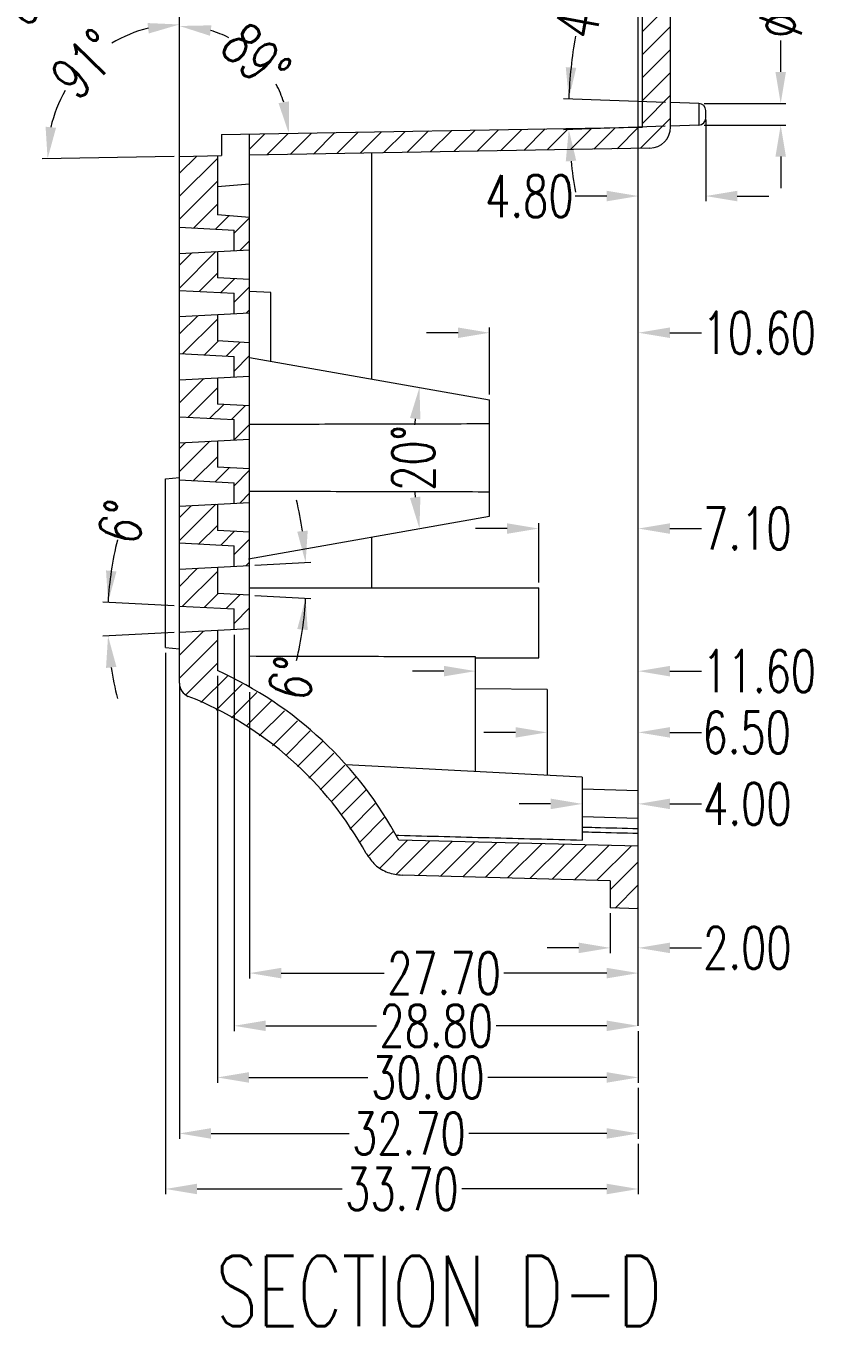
# Model space of a CAD drawing. Header units: millimetres. Extents: x 8061 to 9633, y -505 to -163.
# Drawn here: x 8121.3 to 8178.6, y -431.8 to -339.1 of the extents above; entities that cross this region are included whole.
import ezdxf
from ezdxf.enums import TextEntityAlignment as Align

# ---------------------------------------------------------------- set-up
doc = ezdxf.new("R2010")
doc.units = ezdxf.units.MM
doc.linetypes.add('CENTER', pattern=[0.6, 0.375, -0.075, 0.075, -0.075])
doc.layers.get('Defpoints').update_dxf_attribs({"linetype": 'CONTINUOUS'})
for name, color, linetype, lineweight in [('dim', 82, 'CONTINUOUS', 9), ('hatch', 56, 'CONTINUOUS', 9), ('part', 7, 'CONTINUOUS', 20)]:
    doc.layers.add(name, color=color, linetype=linetype, lineweight=lineweight)
doc.styles.get("Standard").update_dxf_attribs({"font": 'romans.shx', "width": 0.7})
doc.dimstyles.new('03', dxfattribs={"dimscale": 0.75, "dimtxt": 4, "dimasz": 3, "dimexe": 0.5, "dimexo": 0.5, "dimgap": 0.09, "dimtad": 0, "dimzin": 0, "dimdsep": 46, "dimtxsty": 'Standard', "dimcen": 0, "dimclrd": 256, "dimclre": 256, "dimclrt": 6, "dimazin": 2, "dimtp": 0.01, "dimtm": 0.01, "dimtfac": 1, "dimtofl": 0, "dimtmove": 0, "dimatfit": 0, "dimfxl": 1, "dimtolj": 1, "dimtzin": 0, "dimlwd": -1, "dimlwe": -1, "dimarcsym": 0})

# ---------------------------------------------------------------- blocks, each defined once
blk = doc.blocks.new('*D128')
at = {"layer": 'Defpoints', "color": 0}
for p in [(40930.418, -13011.936), (40925.618, -13017.766), (40925.618, -13017.766)]:
    blk.add_point(p, dxfattribs=at)
at = {"layer": 'dim'}
for p, q in [((40930.418, -13012.311), (40930.418, -13018.141)), ((40923.368, -13017.766), (40921.118, -13017.766)), ((40932.668, -13017.766), (40934.918, -13017.766))]:
    blk.add_line(p, q, dxfattribs=at)
for points in [[(40923.368, -13017.391), (40923.368, -13018.141), (40925.618, -13017.766)], [(40932.668, -13017.391), (40932.668, -13018.141), (40930.418, -13017.766)]]:
    blk.add_solid(points, dxfattribs=at)
at = {"layer": 'dim', "color": 6, "insert": (40917.851, -13017.766), "char_height": 3, "attachment_point": 5}
blk.add_mtext('\\A1;4.80', dxfattribs=at)
blk = doc.blocks.new('*D129')
at = {"layer": 'Defpoints', "color": 0}
for p in [(40927.918, -13011.099), (40929.936, -13011.169), (40920.645, -13012.3), (40927.916, -13012.774), (40929.936, -13012.703)]:
    blk.add_point(p, dxfattribs=at)
at = {"layer": 'dim'}
for p, q in [((40927.543, -13011.086), (40920.287, -13010.832)), ((40927.541, -13012.787), (40920.287, -13013.04))]:
    blk.add_line(p, q, dxfattribs=at)
for start, end in [(169.74305, 178), (169.74841, 173.87421), (186.12579, 190.25159)]:
    blk.add_arc((40951.895, -13011.936), 31.253, start, end, dxfattribs=at)
for points in [[(40921.195, -13008.628), (40920.447, -13008.575), (40920.661, -13010.845)], [(40920.447, -13015.298), (40921.195, -13015.245), (40920.661, -13013.027)]]:
    blk.add_solid(points, dxfattribs=at)
at = {"layer": 'dim', "color": 6, "insert": (40921.385, -13005.026), "char_height": 3, "attachment_point": 5, "rotation": 79.74305}
blk.add_mtext('\\A1;4°', dxfattribs=at)
blk = doc.blocks.new('*D130')
at = {"layer": 'Defpoints', "color": 0}
for p in [(40929.936, -13011.169), (40935.763, -13011.169), (40929.936, -13012.703)]:
    blk.add_point(p, dxfattribs=at)
at = {"layer": 'dim'}
for p, q in [((40935.763, -13008.919), (40935.763, -13006.669)), ((40930.311, -13011.169), (40936.138, -13011.169)), ((40930.311, -13012.703), (40936.138, -13012.703)), ((40935.763, -13014.953), (40935.763, -13017.203))]:
    blk.add_line(p, q, dxfattribs=at)
for points in [[(40935.388, -13008.919), (40936.138, -13008.919), (40935.763, -13011.169)], [(40935.388, -13014.953), (40936.138, -13014.953), (40935.763, -13012.703)]]:
    blk.add_solid(points, dxfattribs=at)
at = {"layer": 'dim', "color": 6, "insert": (40935.763, -13002.452), "char_height": 3, "attachment_point": 5, "rotation": 90}
blk.add_mtext('\\A1;%%c1.53', dxfattribs=at)
blk = doc.blocks.new('*D133')
at = {"layer": 'Defpoints', "color": 0}
for p in [(40892.918, -12931.374), (40888.171, -13006.823), (40926.444, -13014.351), (40897.918, -13014.849), (40892.918, -13052.498)]:
    blk.add_point(p, dxfattribs=at)
at = {"layer": 'dim'}
blk.add_line((40892.543, -13014.943), (40883.145, -13015.107), dxfattribs=at)
for start, end in [(103.74756, 120.91209), (150.08791, 167.25244)]:
    blk.add_arc((40892.918, -13014.936), 9.4, start, end, dxfattribs=at)
for points in [[(40890.64, -13005.433), (40890.729, -13006.178), (40892.918, -13005.536)], [(40884.123, -13012.9), (40883.377, -13012.824), (40883.52, -13015.1)]]:
    blk.add_solid(points, dxfattribs=at)
at = {"layer": 'dim', "color": 6, "insert": (40886.214, -13008.348), "char_height": 3, "attachment_point": 5, "rotation": 45.5}
blk.add_mtext('\\A1;91°', dxfattribs=at)
blk = doc.blocks.new('*D134')
at = {"layer": 'Defpoints', "color": 0}
for p in [(40892.918, -12931.374), (40899.622, -13009.461), (40925.918, -13012.86), (40895.918, -13013.384), (40892.918, -13052.498)]:
    blk.add_point(p, dxfattribs=at)
at = {"layer": 'dim'}
for start, end in [(63.18469, 73.40061), (17.59939, 27.81531)]:
    blk.add_arc((40892.918, -13013.436), 7.794, start, end, dxfattribs=at)
for points in [[(40895.091, -13006.339), (40895.199, -13005.596), (40892.918, -13005.643)], [(40900.717, -13011.019), (40899.977, -13011.14), (40900.711, -13013.3)]]:
    blk.add_solid(points, dxfattribs=at)
at = {"layer": 'dim', "color": 6, "insert": (40898.381, -13007.878), "char_height": 3, "attachment_point": 5, "rotation": 315.5}
blk.add_mtext('\\A1;89°', dxfattribs=at)
blk = doc.blocks.new('*D138')
at = {"layer": 'Defpoints', "color": 0}
for p in [(40897.918, -13052.761), (40925.618, -13073.153), (40925.618, -13073.153)]:
    blk.add_point(p, dxfattribs=at)
at = {"layer": 'dim'}
for p, q in [((40897.918, -13053.136), (40897.918, -13073.528)), ((40900.168, -13073.153), (40907.501, -13073.153)), ((40923.368, -13073.153), (40916.036, -13073.153))]:
    blk.add_line(p, q, dxfattribs=at)
for points in [[(40900.168, -13072.778), (40900.168, -13073.528), (40897.918, -13073.153)], [(40923.368, -13072.778), (40923.368, -13073.528), (40925.618, -13073.153)]]:
    blk.add_solid(points, dxfattribs=at)
at = {"layer": 'dim', "color": 6, "insert": (40911.768, -13073.153), "char_height": 3, "attachment_point": 5}
blk.add_mtext('\\A1;27.70', dxfattribs=at)
blk = doc.blocks.new('*D139')
at = {"layer": 'Defpoints', "color": 0}
for p in [(40923.618, -13068.513), (40925.618, -13071.356), (40925.618, -13071.356)]:
    blk.add_point(p, dxfattribs=at)
at = {"layer": 'dim'}
for p, q in [((40923.618, -13068.888), (40923.618, -13071.731)), ((40921.368, -13071.356), (40919.118, -13071.356)), ((40927.868, -13071.356), (40930.118, -13071.356))]:
    blk.add_line(p, q, dxfattribs=at)
for points in [[(40921.368, -13070.981), (40921.368, -13071.731), (40923.618, -13071.356)], [(40927.868, -13070.981), (40927.868, -13071.731), (40925.618, -13071.356)]]:
    blk.add_solid(points, dxfattribs=at)
at = {"layer": 'dim', "color": 6, "insert": (40933.386, -13071.356), "char_height": 3, "attachment_point": 5}
blk.add_mtext('\\A1;2.00', dxfattribs=at)
blk = doc.blocks.new('*D140')
at = {"layer": 'Defpoints', "color": 0}
for p in [(40896.818, -13048.655), (40925.618, -13076.911), (40925.618, -13076.911)]:
    blk.add_point(p, dxfattribs=at)
at = {"layer": 'dim'}
for p, q in [((40896.818, -13049.03), (40896.818, -13077.286)), ((40899.068, -13076.911), (40906.951, -13076.911)), ((40923.368, -13076.911), (40915.486, -13076.911))]:
    blk.add_line(p, q, dxfattribs=at)
for points in [[(40899.068, -13076.536), (40899.068, -13077.286), (40896.818, -13076.911)], [(40923.368, -13076.536), (40923.368, -13077.286), (40925.618, -13076.911)]]:
    blk.add_solid(points, dxfattribs=at)
at = {"layer": 'dim', "color": 6, "insert": (40911.218, -13076.911), "char_height": 3, "attachment_point": 5}
blk.add_mtext('\\A1;28.80', dxfattribs=at)
blk = doc.blocks.new('*D141')
at = {"layer": 'Defpoints', "color": 0}
for p in [(40895.618, -13051.59), (40925.618, -13076.911), (40925.618, -13080.591)]:
    blk.add_point(p, dxfattribs=at)
at = {"layer": 'dim'}
for p, q in [((40895.618, -13051.965), (40895.618, -13080.966)), ((40925.618, -13077.286), (40925.618, -13080.966)), ((40897.868, -13080.591), (40906.351, -13080.591)), ((40923.368, -13080.591), (40914.886, -13080.591))]:
    blk.add_line(p, q, dxfattribs=at)
for points in [[(40897.868, -13080.216), (40897.868, -13080.966), (40895.618, -13080.591)], [(40923.368, -13080.216), (40923.368, -13080.966), (40925.618, -13080.591)]]:
    blk.add_solid(points, dxfattribs=at)
at = {"layer": 'dim', "color": 6, "insert": (40910.618, -13080.591), "char_height": 3, "attachment_point": 5}
blk.add_mtext('\\A1;30.00', dxfattribs=at)
blk = doc.blocks.new('*D142')
at = {"layer": 'Defpoints', "color": 0}
for p in [(40892.918, -13052.127), (40925.618, -13080.966), (40925.618, -13084.583)]:
    blk.add_point(p, dxfattribs=at)
at = {"layer": 'dim'}
for p, q in [((40892.918, -13052.502), (40892.918, -13084.958)), ((40925.618, -13081.341), (40925.618, -13084.958)), ((40895.168, -13084.583), (40905.001, -13084.583)), ((40923.368, -13084.583), (40913.536, -13084.583))]:
    blk.add_line(p, q, dxfattribs=at)
for points in [[(40895.168, -13084.208), (40895.168, -13084.958), (40892.918, -13084.583)], [(40923.368, -13084.208), (40923.368, -13084.958), (40925.618, -13084.583)]]:
    blk.add_solid(points, dxfattribs=at)
at = {"layer": 'dim', "color": 6, "insert": (40909.268, -13084.583), "char_height": 3, "attachment_point": 5}
blk.add_mtext('\\A1;32.70', dxfattribs=at)
blk = doc.blocks.new('*D143')
at = {"layer": 'Defpoints', "color": 0}
for p in [(40891.918, -13049.949), (40925.618, -13084.958), (40925.618, -13088.542)]:
    blk.add_point(p, dxfattribs=at)
at = {"layer": 'dim'}
for p, q in [((40891.918, -13050.324), (40891.918, -13088.917)), ((40925.618, -13085.333), (40925.618, -13088.917)), ((40894.168, -13088.542), (40904.501, -13088.542)), ((40923.368, -13088.542), (40913.036, -13088.542))]:
    blk.add_line(p, q, dxfattribs=at)
for points in [[(40894.168, -13088.167), (40894.168, -13088.917), (40891.918, -13088.542)], [(40923.368, -13088.167), (40923.368, -13088.917), (40925.618, -13088.542)]]:
    blk.add_solid(points, dxfattribs=at)
at = {"layer": 'dim', "color": 6, "insert": (40908.768, -13088.542), "char_height": 3, "attachment_point": 5}
blk.add_mtext('\\A1;33.70', dxfattribs=at)
blk = doc.blocks.new('*D144')
at = {"layer": 'Defpoints', "color": 0}
for p in [(40892.918, -13046.993), (40896.818, -13047.197), (40887.8, -13048.327), (40892.918, -13048.86), (40897.918, -13048.598)]:
    blk.add_point(p, dxfattribs=at)
at = {"layer": 'dim'}
for p, q in [((40892.544, -13046.973), (40887.454, -13046.706)), ((40892.544, -13048.879), (40887.454, -13049.146))]:
    blk.add_line(p, q, dxfattribs=at)
for start, end in [(165.739, 177), (165.7526, 171.3763), (188.6237, 194.2474)]:
    blk.add_arc((40910.729, -13047.926), 22.933, start, end, dxfattribs=at)
for points in [[(40888.429, -13044.526), (40887.683, -13044.45), (40887.828, -13046.726)], [(40887.683, -13051.403), (40888.429, -13051.327), (40887.828, -13049.127)]]:
    blk.add_solid(points, dxfattribs=at)
at = {"layer": 'dim', "color": 6, "insert": (40888.828, -13041), "char_height": 3, "attachment_point": 5, "rotation": 75.739}
blk.add_mtext('\\A1;6°', dxfattribs=at)
blk = doc.blocks.new('*D145')
at = {"layer": 'Defpoints', "color": 0}
for p in [(40892.918, -13044.36), (40897.918, -13044.098), (40901.937, -13044.734), (40895.618, -13046.096), (40897.918, -13046.217)]:
    blk.add_point(p, dxfattribs=at)
at = {"layer": 'dim'}
for p, q in [((40898.293, -13044.078), (40902.282, -13043.869)), ((40898.293, -13046.236), (40902.282, -13046.445))]:
    blk.add_line(p, q, dxfattribs=at)
for start, end in [(8.32087, 13.64174), (346.34675, 357), (346.35826, 351.67913)]:
    blk.add_arc((40877.703, -13045.157), 24.237, start, end, dxfattribs=at)
for points in [[(40902.058, -13041.613), (40901.312, -13041.687), (40901.907, -13043.889)], [(40901.312, -13048.628), (40902.058, -13048.702), (40901.907, -13046.426)]]:
    blk.add_solid(points, dxfattribs=at)
at = {"layer": 'dim', "color": 6, "insert": (40900.944, -13052.158), "char_height": 3, "attachment_point": 5, "rotation": 76.34675}
blk.add_mtext('\\A1;6°', dxfattribs=at)
blk = doc.blocks.new('*D146')
at = {"layer": 'Defpoints', "color": 0}
for p in [(40897.918, -13029.274), (40915.018, -13032.289), (40909.63, -13034.752), (40915.018, -13040.584), (40897.833, -13043.614)]:
    blk.add_point(p, dxfattribs=at)
at = {"layer": 'dim'}
for start, end in [(174.45291, 175.3105), (184.6895, 185.54709)]:
    blk.add_arc((40938.539, -13036.436), 28.958, start, end, dxfattribs=at)
for points in [[(40909.345, -13033.586), (40910.088, -13033.688), (40910.021, -13031.408)], [(40910.088, -13039.185), (40909.345, -13039.286), (40910.021, -13041.465)]]:
    blk.add_solid(points, dxfattribs=at)
at = {"layer": 'dim', "color": 6, "insert": (40909.581, -13036.436), "char_height": 3, "attachment_point": 5, "rotation": 90}
blk.add_mtext('\\A1;20°', dxfattribs=at)
blk = doc.blocks.new('*D147')
at = {"layer": 'Defpoints', "color": 0}
for p in [(40925.618, -13027.508), (40925.618, -13027.508), (40915.018, -13032.289)]:
    blk.add_point(p, dxfattribs=at)
at = {"layer": 'dim'}
for p, q in [((40912.768, -13027.508), (40910.518, -13027.508)), ((40915.018, -13031.914), (40915.018, -13027.133)), ((40927.868, -13027.508), (40930.118, -13027.508))]:
    blk.add_line(p, q, dxfattribs=at)
for points in [[(40912.768, -13027.133), (40912.768, -13027.883), (40915.018, -13027.508)], [(40927.868, -13027.133), (40927.868, -13027.883), (40925.618, -13027.508)]]:
    blk.add_solid(points, dxfattribs=at)
at = {"layer": 'dim', "color": 6, "insert": (40934.236, -13027.508), "char_height": 3, "attachment_point": 5}
blk.add_mtext('\\A1;10.60', dxfattribs=at)
blk = doc.blocks.new('*D148')
at = {"layer": 'Defpoints', "color": 0}
for p in [(40925.618, -13041.465), (40925.618, -13041.465), (40918.518, -13045.686)]:
    blk.add_point(p, dxfattribs=at)
at = {"layer": 'dim'}
for p, q in [((40916.268, -13041.465), (40914.018, -13041.465)), ((40918.518, -13045.311), (40918.518, -13041.09)), ((40927.868, -13041.465), (40930.118, -13041.465))]:
    blk.add_line(p, q, dxfattribs=at)
for points in [[(40916.268, -13041.09), (40916.268, -13041.84), (40918.518, -13041.465)], [(40927.868, -13041.09), (40927.868, -13041.84), (40925.618, -13041.465)]]:
    blk.add_solid(points, dxfattribs=at)
at = {"layer": 'dim', "color": 6, "insert": (40933.386, -13041.465), "char_height": 3, "attachment_point": 5}
blk.add_mtext('\\A1;7.10', dxfattribs=at)
blk = doc.blocks.new('*D149')
at = {"layer": 'Defpoints', "color": 0}
for p in [(40919.118, -13055.996), (40925.618, -13055.996), (40925.618, -13055.996)]:
    blk.add_point(p, dxfattribs=at)
at = {"layer": 'dim'}
for p, q in [((40916.868, -13055.996), (40914.618, -13055.996)), ((40927.868, -13055.996), (40930.118, -13055.996))]:
    blk.add_line(p, q, dxfattribs=at)
for points in [[(40916.868, -13055.621), (40916.868, -13056.371), (40919.118, -13055.996)], [(40927.868, -13055.621), (40927.868, -13056.371), (40925.618, -13055.996)]]:
    blk.add_solid(points, dxfattribs=at)
at = {"layer": 'dim', "color": 6, "insert": (40933.336, -13055.996), "char_height": 3, "attachment_point": 5}
blk.add_mtext('\\A1;6.50', dxfattribs=at)
blk = doc.blocks.new('*D150')
at = {"layer": 'Defpoints', "color": 0}
for p in [(40914.018, -13051.63), (40925.618, -13051.63), (40925.618, -13051.63)]:
    blk.add_point(p, dxfattribs=at)
at = {"layer": 'dim'}
for p, q in [((40911.768, -13051.63), (40909.518, -13051.63)), ((40927.868, -13051.63), (40930.118, -13051.63))]:
    blk.add_line(p, q, dxfattribs=at)
for points in [[(40911.768, -13051.255), (40911.768, -13052.005), (40914.018, -13051.63)], [(40927.868, -13051.255), (40927.868, -13052.005), (40925.618, -13051.63)]]:
    blk.add_solid(points, dxfattribs=at)
at = {"layer": 'dim', "color": 6, "insert": (40934.236, -13051.63), "char_height": 3, "attachment_point": 5}
blk.add_mtext('\\A1;11.60', dxfattribs=at)
blk = doc.blocks.new('*D151')
at = {"layer": 'Defpoints', "color": 0}
for p in [(40921.618, -13061.092), (40925.618, -13061.092), (40925.618, -13061.092)]:
    blk.add_point(p, dxfattribs=at)
at = {"layer": 'dim'}
for p, q in [((40919.368, -13061.092), (40917.118, -13061.092)), ((40927.868, -13061.092), (40930.118, -13061.092))]:
    blk.add_line(p, q, dxfattribs=at)
for points in [[(40919.368, -13060.717), (40919.368, -13061.467), (40921.618, -13061.092)], [(40927.868, -13060.717), (40927.868, -13061.467), (40925.618, -13061.092)]]:
    blk.add_solid(points, dxfattribs=at)
at = {"layer": 'dim', "color": 6, "insert": (40933.386, -13061.092), "char_height": 3, "attachment_point": 5}
blk.add_mtext('\\A1;4.00', dxfattribs=at)
blk = doc.blocks.new('*D159')
at = {"layer": 'Defpoints', "color": 0}
for p in [(40871.696, -13011.669), (40872.094, -13011.365)]:
    blk.add_point(p, dxfattribs=at)
at = {"layer": 'dim'}
blk.add_line((40873.88, -13009.998), (40875.667, -13008.63), dxfattribs=at)
blk.add_solid([(40873.652, -13009.7), (40874.108, -13010.295), (40872.094, -13011.365)], dxfattribs=at)
at = {"layer": 'dim', "color": 6, "insert": (40879.056, -13006.036), "char_height": 3, "attachment_point": 5, "rotation": 37.43187}
blk.add_mtext('\\A1;R0.50', dxfattribs=at)
blk = doc.blocks.new('*D298')
at = {"layer": 'Defpoints', "color": 0}
for p in [(40892.918, -12931.374), (40892.918, -12932.436), (40927.918, -12933.047), (40886.039, -12936.302), (40892.918, -13052.498)]:
    blk.add_point(p, dxfattribs=at)
at = {"layer": 'dim'}
blk.add_line((40892.543, -12932.43), (40884.654, -12932.292), dxfattribs=at)
for start, end in [(195.39371, 207.03998), (241.96002, 253.60629)]:
    blk.add_arc((40892.918, -12932.436), 7.891, start, end, dxfattribs=at)
for points in [[(40884.939, -12934.578), (40885.683, -12934.484), (40885.029, -12932.298)], [(40890.745, -12939.635), (40890.638, -12940.377), (40892.918, -12940.327)]]:
    blk.add_solid(points, dxfattribs=at)
at = {"layer": 'dim', "color": 6, "insert": (40887.29, -12937.967), "char_height": 3, "attachment_point": 5, "rotation": 314.5}
blk.add_mtext('\\A1;91°', dxfattribs=at)

msp = doc.modelspace()

# ---------------------------------------------------------------- linework, layer by layer
at = {"layer": 'part', "color": 1, "linetype": 'CENTER', "ltscale": 50}
msp.add_line((8164.918, -410.395), (8164.918, -240.445), dxfattribs=at)
at = {"layer": 'part', "color": 7, "linetype": 'Continuous'}
for p, q in [((8132.218, -385.982), (8132.218, -264.858)), ((8165.218, -346.344), (8165.218, -266.496)), ((8167.218, -346.335), (8167.218, -336.208)), ((8169.236, -344.653), (8167.218, -344.583)), ((8169.236, -344.653), (8169.236, -346.187)), ((8169.718, -345.687), (8169.718, -345.153)), ((8135.218, -346.868), (8165.218, -346.344)), ((8169.236, -346.187), (8167.216, -346.258)), ((8135.218, -346.868), (8135.218, -348.368)), ((8137.218, -386.245), (8137.218, -346.833)), ((8132.218, -348.42), (8135.218, -348.368)), ((8134.918, -348.373), (8134.918, -352.58)), ((8165.745, -347.835), (8137.218, -348.333)), ((8145.93, -364.294), (8145.929, -348.181)), ((8164.918, -402.049), (8164.918, -347.849)), ((8134.918, -350.574), (8137.218, -350.372)), ((8137.218, -352.781), (8134.918, -352.58)), ((8132.218, -353.477), (8136.118, -353.681)), ((8136.118, -355.139), (8136.118, -353.681)), ((8132.218, -355.344), (8137.218, -355.082)), ((8134.918, -355.202), (8134.918, -357.08)), ((8137.218, -357.201), (8134.918, -357.08)), ((8132.218, -357.977), (8136.118, -358.181)), ((8136.118, -359.639), (8136.118, -358.181)), ((8138.718, -358.119), (8137.218, -358.041)), ((8138.718, -363.022), (8138.718, -358.12)), ((8132.218, -359.844), (8137.218, -359.582)), ((8134.918, -359.702), (8134.918, -361.58)), ((8137.218, -361.701), (8134.918, -361.58)), ((8132.218, -362.477), (8136.118, -362.681)), ((8136.118, -364.139), (8136.118, -362.681)), ((8137.218, -362.758), (8154.318, -365.773)), ((8132.218, -364.344), (8137.218, -364.082)), ((8134.918, -364.202), (8134.918, -366.08)), ((8154.318, -374.068), (8154.318, -365.773)), ((8137.218, -366.201), (8134.918, -366.08)), ((8132.218, -366.977), (8136.118, -367.181)), ((8136.118, -368.639), (8136.118, -367.181)), ((8132.218, -368.844), (8137.218, -368.582)), ((8134.918, -368.702), (8134.918, -370.58)), ((8137.218, -370.701), (8134.918, -370.58)), ((8131.218, -371.408), (8132.218, -371.32)), ((8131.218, -383.433), (8131.218, -371.408)), ((8132.218, -371.477), (8136.118, -371.681)), ((8136.118, -373.139), (8136.118, -371.681)), ((8132.218, -373.344), (8137.218, -373.082)), ((8134.918, -373.202), (8134.918, -375.08)), ((8137.133, -377.098), (8154.318, -374.068)), ((8137.218, -375.201), (8134.918, -375.08)), ((8132.218, -375.977), (8136.118, -376.181)), ((8136.118, -377.639), (8136.118, -376.181)), ((8145.93, -379.17), (8145.93, -375.547)), ((8132.218, -377.844), (8137.218, -377.582)), ((8134.918, -377.702), (8134.918, -379.58)), ((8137.218, -379.701), (8134.918, -379.58)), ((8137.218, -379.17), (8157.818, -379.17)), ((8157.818, -384.17), (8157.818, -379.17)), ((8132.218, -380.477), (8136.118, -380.681)), ((8136.118, -382.139), (8136.118, -380.681)), ((8132.218, -382.344), (8137.218, -382.082)), ((8134.918, -382.202), (8134.918, -385.074)), ((8131.218, -383.433), (8132.218, -383.52)), ((8153.318, -392.272), (8153.318, -384.097)), ((8153.318, -384.17), (8157.818, -384.17)), ((8158.418, -386.42), (8153.318, -386.376)), ((8158.418, -386.421), (8158.418, -392.539)), ((8160.918, -392.67), (8144.089, -391.788)), ((8160.918, -392.67), (8160.918, -397.154)), ((8160.918, -393.51), (8164.918, -393.61)), ((8164.918, -395.606), (8160.918, -395.507)), ((8164.918, -397.599), (8147.848, -397.152)), ((8162.918, -400.049), (8148.082, -399.66)), ((8162.918, -400.049), (8162.918, -401.997)), ((8164.918, -402.049), (8162.918, -401.997))]:
    msp.add_line(p, q, dxfattribs=at)
at = {"layer": 'part', "color": 5, "linetype": 'Continuous'}
for p, q in [((8165.218, -339.526), (8167.218, -337.526)), ((8165.218, -341.162), (8167.218, -339.162)), ((8165.218, -342.798), (8167.218, -340.798)), ((8165.218, -344.433), (8167.218, -342.433)), ((8165.218, -346.069), (8167.218, -344.069)), ((8151.759, -348.079), (8153.285, -346.553)), ((8153.424, -348.05), (8154.95, -346.524)), ((8155.088, -348.021), (8156.615, -346.494)), ((8156.753, -347.992), (8158.279, -346.465)), ((8158.417, -347.963), (8159.944, -346.436)), ((8160.082, -347.934), (8161.609, -346.407)), ((8161.747, -347.905), (8163.273, -346.378)), ((8163.411, -347.876), (8164.938, -346.349)), ((8165.076, -347.847), (8167.218, -345.704)), ((8137.218, -347.899), (8138.303, -346.814)), ((8138.442, -348.312), (8139.968, -346.785)), ((8140.106, -348.283), (8141.633, -346.756)), ((8141.771, -348.253), (8143.297, -346.727)), ((8143.436, -348.224), (8144.962, -346.698)), ((8145.1, -348.195), (8146.627, -346.669)), ((8146.765, -348.166), (8148.291, -346.64)), ((8148.43, -348.137), (8149.956, -346.611)), ((8150.094, -348.108), (8151.621, -346.582)), ((8132.218, -349.628), (8133.448, -348.399)), ((8132.218, -351.263), (8134.918, -348.563)), ((8132.218, -352.899), (8134.918, -350.199)), ((8133.224, -353.53), (8134.918, -351.835)), ((8134.778, -353.611), (8135.737, -352.652)), ((8136.118, -353.906), (8137.218, -352.806)), ((8136.543, -355.117), (8137.218, -354.442)), ((8132.218, -357.806), (8134.817, -355.208)), ((8132.218, -356.17), (8133.091, -355.298)), ((8133.61, -358.05), (8134.918, -356.742)), ((8135.164, -358.131), (8136.151, -357.145)), ((8136.118, -358.813), (8137.218, -357.713)), ((8136.972, -359.595), (8137.218, -359.348)), ((8132.218, -361.077), (8133.52, -359.776)), ((8132.442, -362.489), (8134.918, -360.013)), ((8133.997, -362.57), (8134.983, -361.583)), ((8135.551, -362.652), (8136.537, -361.665)), ((8136.118, -363.72), (8137.218, -362.62)), ((8132.218, -365.984), (8133.949, -364.253)), ((8132.218, -364.348), (8132.223, -364.344)), ((8132.829, -367.009), (8134.918, -364.92)), ((8134.383, -367.09), (8135.37, -366.104)), ((8135.937, -367.172), (8136.924, -366.185)), ((8136.118, -368.626), (8137.218, -367.526)), ((8132.218, -370.891), (8134.379, -368.731)), ((8132.218, -369.255), (8132.653, -368.821)), ((8133.216, -371.529), (8134.918, -369.826)), ((8134.77, -371.611), (8135.756, -370.624)), ((8136.118, -371.898), (8137.218, -370.798)), ((8136.534, -373.118), (8137.218, -372.433)), ((8132.218, -375.798), (8134.808, -373.208)), ((8132.218, -374.162), (8133.082, -373.299)), ((8133.602, -376.049), (8134.918, -374.733)), ((8135.156, -376.131), (8136.143, -375.144)), ((8136.118, -376.804), (8137.218, -375.704)), ((8132.218, -379.069), (8133.511, -377.776)), ((8132.435, -380.488), (8134.918, -378.004)), ((8136.963, -377.595), (8137.218, -377.34)), ((8133.989, -380.57), (8134.975, -379.583)), ((8135.543, -380.651), (8136.53, -379.665)), ((8136.118, -381.711), (8137.218, -380.611)), ((8132.218, -383.976), (8133.94, -382.254)), ((8132.218, -385.611), (8134.918, -382.911)), ((8132.67, -386.795), (8134.918, -384.547)), ((8133.742, -387.359), (8135.632, -385.469)), ((8134.831, -387.905), (8136.684, -386.052)), ((8135.921, -388.452), (8137.737, -386.635)), ((8136.967, -389.04), (8138.79, -387.218)), ((8137.907, -389.736), (8139.711, -387.932)), ((8138.847, -390.432), (8140.624, -388.655)), ((8139.787, -391.128), (8141.537, -389.377)), ((8140.641, -391.909), (8142.44, -390.11)), ((8141.439, -392.747), (8143.219, -390.967)), ((8142.237, -393.585), (8143.998, -391.824)), ((8143.034, -394.423), (8144.776, -392.681)), ((8143.707, -395.386), (8145.529, -393.563)), ((8144.361, -396.367), (8146.171, -394.557)), ((8145.016, -397.348), (8146.813, -395.551)), ((8145.687, -398.313), (8147.455, -396.544)), ((8146.512, -399.123), (8148.467, -397.168)), ((8147.688, -399.582), (8150.061, -397.21)), ((8149.217, -399.69), (8151.654, -397.252)), ((8150.81, -399.731), (8153.248, -397.294)), ((8152.404, -399.773), (8154.842, -397.335)), ((8153.998, -399.815), (8156.436, -397.377)), ((8155.592, -399.857), (8158.03, -397.419)), ((8157.186, -399.898), (8159.624, -397.461)), ((8158.78, -399.94), (8161.218, -397.502)), ((8160.374, -399.982), (8162.811, -397.544)), ((8161.967, -400.024), (8164.405, -397.586)), ((8162.918, -400.708), (8164.918, -398.708)), ((8163.257, -402.006), (8164.918, -400.344)), ((8164.85, -402.048), (8164.918, -401.979))]:
    msp.add_line(p, q, dxfattribs=at)
at = {"layer": 'part', "color": 7, "linetype": 'Continuous'}
for centre, radius, start, end in [((8169.218, -345.153), 0.5, 0, 88), ((8165.718, -346.335), 1.5, 271, 0), ((8169.218, -345.687), 0.5, 272, 0), ((8123.609, -410.141), 27.5, 28.18516, 65.71641), ((8133.218, -385.982), 1, 180, 248.30937), ((8123.609, -410.141), 25, 28.78678, 68.30937)]:
    msp.add_arc(centre, radius, start, end, dxfattribs=at)
for points in [[(8154.318, -367.493), (8147.826, -367.508), (8141.36, -367.524), (8137.218, -367.535)], [(8154.318, -372.347), (8147.826, -372.332), (8141.36, -372.316), (8137.218, -372.305)], [(8153.318, -384.097), (8147.162, -384.083), (8141.029, -384.068), (8137.218, -384.058)], [(8160.918, -396.229), (8161.833, -396.253), (8164.918, -396.331)], [(8164.918, -396.694), (8161.833, -396.611), (8160.918, -396.587)], [(8147.662, -396.81), (8147.857, -396.815)], [(8147.857, -396.815), (8154.29, -396.982), (8160.918, -397.154)], [(8145.523, -398.109), (8146.173, -398.918), (8147.064, -399.458), (8148.081, -399.66)]]:
    msp.add_spline(points, degree=3, dxfattribs=at)

# ---------------------------------------------------------------- texts
at = {"layer": 'hatch', "width": 0.7}
msp.add_text('SECTION D-D', height=5, dxfattribs=at).set_placement((8150.701, -429.293), align=Align.MIDDLE)

# ---------------------------------------------------------------- dimensions: what is measured, and where the dimension line sits
at = {"layer": 'dim'}
for base, line1, line2, picture, middle, set_off in [((8127.471, -340.307), ((8132.218, -385.982), (8132.218, -264.858)), ((8165.745, -347.835), (8137.218, -348.333)), '*D133', (8125.514, -341.832), (-32760.7, 12666.516)), ((8125.34, -269.786), ((8132.218, -385.982), (8132.218, -264.858)), ((8167.218, -266.531), (8132.218, -265.92)), '*D298', (8126.59, -271.451), (-32760.7, 12666.516)), ((8138.922, -342.945), ((8132.218, -385.982), (8132.218, -264.858)), ((8135.218, -346.868), (8165.218, -346.344)), '*D134', (8137.681, -341.362), (-32760.7, 12666.516)), ((8159.945, -345.784), ((8169.236, -344.653), (8167.218, -344.583)), ((8169.236, -346.187), (8167.216, -346.258)), '*D129', (8160.686, -338.51), (-32760.7, 12666.516)), ((8148.93, -368.236), ((8137.133, -377.098), (8154.318, -374.068)), ((8137.218, -362.758), (8154.318, -365.773)), '*D146', (8148.881, -369.92), (-32760.7, 12666.516)), ((8127.1003, -381.8106), ((8132.2185, -380.4769), (8136.1185, -380.6813)), ((8132.2185, -382.3438), (8137.2185, -382.0818)), '*D144', (8128.1281, -374.4842), (-32760.6998, 12666.516)), ((8141.2368, -378.2182), ((8132.2185, -377.8438), (8137.2185, -377.5818)), ((8137.2185, -379.7006), (8134.9185, -379.5801)), '*D145', (8140.2446, -385.6425), (-32760.6998, 12666.516))]:
    dim = msp.add_angular_dim_2l(base=base, line1=line1, line2=line2, dimstyle='03', dxfattribs=at)
    dim.commit()
    dim.dimension.update_dxf_attribs({"geometry": picture, "text_midpoint": middle, "insert": set_off})
dim = msp.add_linear_dim(base=(8175.063, -344.653), p1=(8169.236, -346.187), p2=(8169.236, -344.653), angle=90, text='%%c<>', dimstyle='03', dxfattribs=at)
dim.commit()
dim.dimension.update_dxf_attribs({"geometry": '*D130', "text_midpoint": (8175.063, -335.936), "insert": (-32760.7, 12666.516)})
dim = msp.add_radius_dim(center=(8110.997, -345.153), mpoint=(8111.394, -344.849), dimstyle='03', dxfattribs=at)
dim.commit()
dim.dimension.update_dxf_attribs({"geometry": '*D159', "text_midpoint": (8118.356, -339.52), "insert": (-32760.7, 12666.516)})
for base, p1, p2, picture, middle in [((8164.918, -351.25), (8169.718, -345.42), (8164.918, -351.25), '*D128', (8157.151, -351.25)), ((8164.918, -360.992), (8154.318, -365.773), (8164.918, -360.992), '*D147', (8173.536, -360.992)), ((8164.918, -374.949), (8157.818, -379.17), (8164.918, -374.949), '*D148', (8172.686, -374.949)), ((8164.918, -410.395), (8136.118, -382.139), (8164.918, -410.395), '*D140', (8150.518, -410.395)), ((8164.918, -422.026), (8131.218, -383.433), (8164.918, -418.442), '*D143', (8148.068, -422.026)), ((8164.918, -385.114), (8153.318, -385.114), (8164.918, -385.114), '*D150', (8173.536, -385.114)), ((8164.918, -414.075), (8134.918, -385.074), (8164.918, -410.395), '*D141', (8149.918, -414.075)), ((8164.918, -418.067), (8132.218, -385.611), (8164.918, -414.45), '*D142', (8148.568, -418.067)), ((8164.918, -406.637), (8137.218, -386.245), (8164.918, -406.637), '*D138', (8151.068, -406.637)), ((8164.918, -389.48), (8158.418, -389.48), (8164.918, -389.48), '*D149', (8172.636, -389.48)), ((8164.918, -394.576), (8160.918, -394.576), (8164.918, -394.576), '*D151', (8172.686, -394.576)), ((8164.918, -404.84), (8162.918, -401.997), (8164.918, -404.84), '*D139', (8172.686, -404.84))]:
    dim = msp.add_linear_dim(base=base, p1=p1, p2=p2, dimstyle='03', dxfattribs=at)
    dim.commit()
    dim.dimension.update_dxf_attribs({"geometry": picture, "text_midpoint": middle, "insert": (-32760.7, 12666.516)})

doc.saveas('drawing.dxf')
